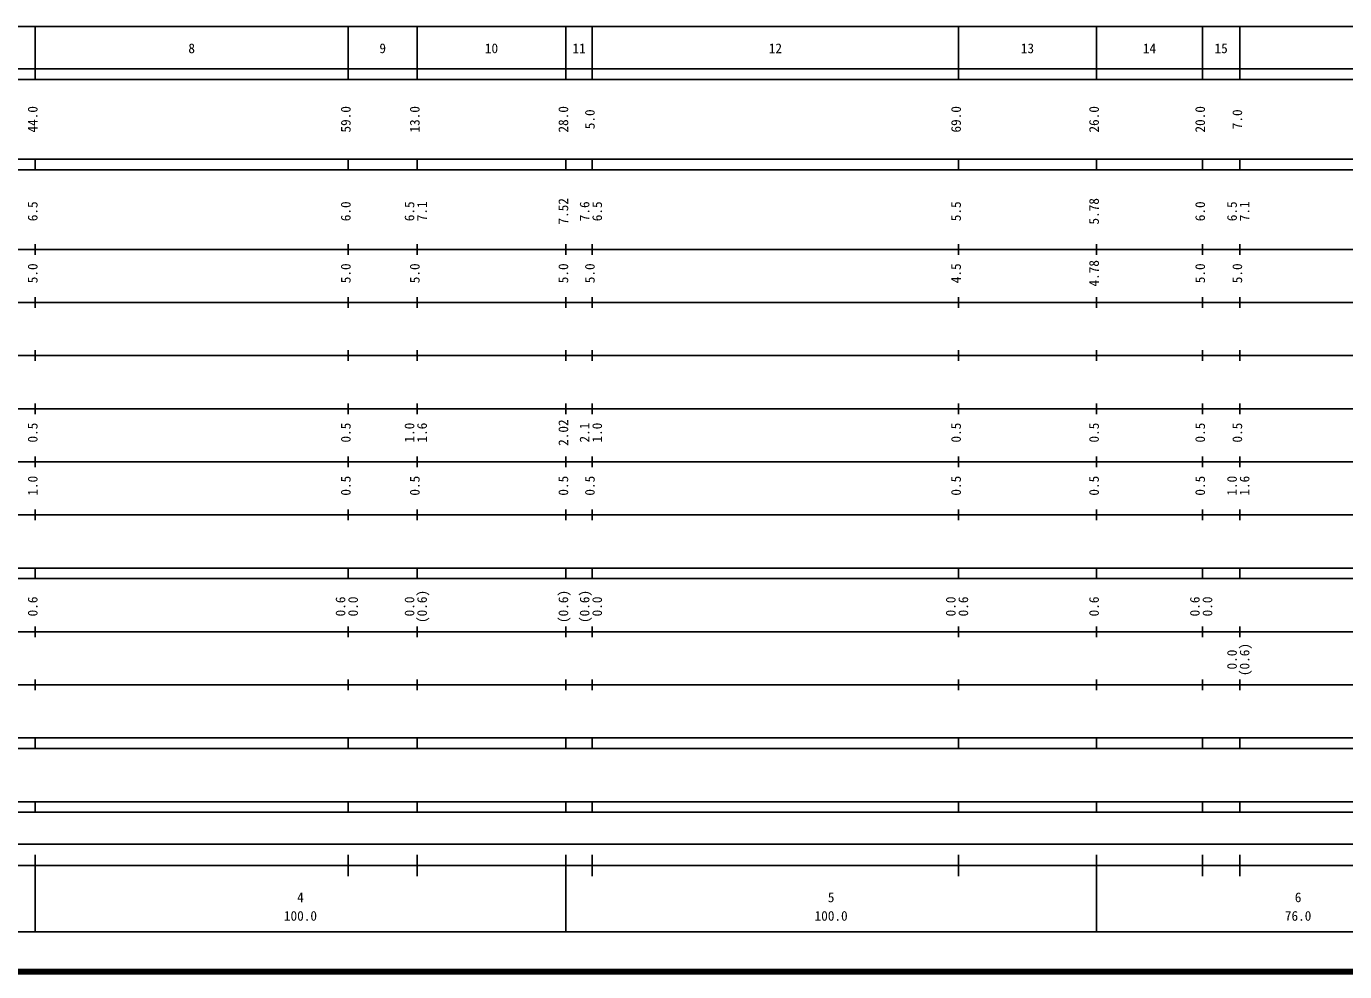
# Model space of a CAD drawing. Units: millimetres on the paper, enlarged 1000 times. Extents: x 40000 to 680000, y 20000 to 380000.
# Drawn here: x 266348 to 514769, y 20000 to 198000 of the extents above; entities that cross this region are included whole.
import ezdxf
from ezdxf.enums import TextEntityAlignment as Align

# ---------------------------------------------------------------- set-up
doc = ezdxf.new("R2010")
doc.units = ezdxf.units.MM
doc.header["$LTSCALE"] = 1000
doc.layers.add('M-TTL', color=2, linetype='Continuous', lineweight=140)
doc.layers.add('M-TTL-BAND', color=7, linetype='Continuous', lineweight=25)
doc.styles.add('ＭＳ ゴシック', font='')
doc.styles.get('ＭＳ ゴシック').set_extended_font_data('MS Gothic')

msp = doc.modelspace()

# ---------------------------------------------------------------- linework, layer by layer
at = {"layer": 'M-TTL'}
msp.add_line((40000, 20000), (680000, 20000), dxfattribs=at)
at = {"layer": 'M-TTL-BAND'}
for p, q in [((68000, 198000), (579000, 198000)), ((268000, 188000), (268000, 198000)), ((327000, 188000), (327000, 198000)), ((340000, 188000), (340000, 198000)), ((368000, 188000), (368000, 198000)), ((373000, 188000), (373000, 198000)), ((442000, 188000), (442000, 198000)), ((468000, 188000), (468000, 198000)), ((488000, 188000), (488000, 198000)), ((495000, 188000), (495000, 198000)), ((40000, 190000), (579000, 190000)), ((40000, 188000), (579000, 188000)), ((40000, 173000), (579000, 173000)), ((268000, 171000), (268000, 173000)), ((327000, 171000), (327000, 173000)), ((340000, 171000), (340000, 173000)), ((368000, 171000), (368000, 173000)), ((373000, 171000), (373000, 173000)), ((442000, 171000), (442000, 173000)), ((468000, 171000), (468000, 173000)), ((488000, 171000), (488000, 173000)), ((495000, 171000), (495000, 173000)), ((40000, 171000), (579000, 171000)), ((268000, 155000), (268000, 157000)), ((327000, 155000), (327000, 157000)), ((340000, 155000), (340000, 157000)), ((368000, 155000), (368000, 157000)), ((373000, 155000), (373000, 157000)), ((442000, 155000), (442000, 157000)), ((468000, 155000), (468000, 157000)), ((488000, 155000), (488000, 157000)), ((495000, 155000), (495000, 157000)), ((40000, 156000), (579000, 156000)), ((268000, 145000), (268000, 147000)), ((327000, 145000), (327000, 147000)), ((340000, 145000), (340000, 147000)), ((368000, 145000), (368000, 147000)), ((373000, 145000), (373000, 147000)), ((442000, 145000), (442000, 147000)), ((468000, 145000), (468000, 147000)), ((488000, 145000), (488000, 147000)), ((495000, 145000), (495000, 147000)), ((46000, 146000), (579000, 146000)), ((268000, 135000), (268000, 137000)), ((327000, 135000), (327000, 137000)), ((340000, 135000), (340000, 137000)), ((368000, 135000), (368000, 137000)), ((373000, 135000), (373000, 137000)), ((442000, 135000), (442000, 137000)), ((468000, 135000), (468000, 137000)), ((488000, 135000), (488000, 137000)), ((495000, 135000), (495000, 137000)), ((52000, 136000), (579000, 136000)), ((268000, 125000), (268000, 127000)), ((327000, 125000), (327000, 127000)), ((340000, 125000), (340000, 127000)), ((368000, 125000), (368000, 127000)), ((373000, 125000), (373000, 127000)), ((442000, 125000), (442000, 127000)), ((468000, 125000), (468000, 127000)), ((488000, 125000), (488000, 127000)), ((495000, 125000), (495000, 127000)), ((46000, 126000), (579000, 126000)), ((268000, 115000), (268000, 117000)), ((327000, 115000), (327000, 117000)), ((340000, 115000), (340000, 117000)), ((368000, 115000), (368000, 117000)), ((373000, 115000), (373000, 117000)), ((442000, 115000), (442000, 117000)), ((468000, 115000), (468000, 117000)), ((488000, 115000), (488000, 117000)), ((495000, 115000), (495000, 117000)), ((52000, 116000), (579000, 116000)), ((268000, 105000), (268000, 107000)), ((327000, 105000), (327000, 107000)), ((340000, 105000), (340000, 107000)), ((368000, 105000), (368000, 107000)), ((373000, 105000), (373000, 107000)), ((442000, 105000), (442000, 107000)), ((468000, 105000), (468000, 107000)), ((488000, 105000), (488000, 107000)), ((495000, 105000), (495000, 107000)), ((46000, 106000), (579000, 106000)), ((40000, 96000), (579000, 96000)), ((268000, 94000), (268000, 96000)), ((327000, 94000), (327000, 96000)), ((340000, 94000), (340000, 96000)), ((368000, 94000), (368000, 96000)), ((373000, 94000), (373000, 96000)), ((442000, 94000), (442000, 96000)), ((468000, 94000), (468000, 96000)), ((488000, 94000), (488000, 96000)), ((495000, 94000), (495000, 96000)), ((40000, 94000), (579000, 94000)), ((268000, 83000), (268000, 85000)), ((327000, 83000), (327000, 85000)), ((340000, 83000), (340000, 85000)), ((368000, 83000), (368000, 85000)), ((373000, 83000), (373000, 85000)), ((442000, 83000), (442000, 85000)), ((468000, 83000), (468000, 85000)), ((488000, 83000), (488000, 85000)), ((495000, 83000), (495000, 85000)), ((49000, 84000), (579000, 84000)), ((268000, 73000), (268000, 75000)), ((327000, 73000), (327000, 75000)), ((340000, 73000), (340000, 75000)), ((368000, 73000), (368000, 75000)), ((373000, 73000), (373000, 75000)), ((442000, 73000), (442000, 75000)), ((468000, 73000), (468000, 75000)), ((488000, 73000), (488000, 75000)), ((495000, 73000), (495000, 75000)), ((40000, 74000), (579000, 74000)), ((40000, 64000), (579000, 64000)), ((268000, 62000), (268000, 64000)), ((327000, 62000), (327000, 64000)), ((340000, 62000), (340000, 64000)), ((368000, 62000), (368000, 64000)), ((373000, 62000), (373000, 64000)), ((442000, 62000), (442000, 64000)), ((468000, 62000), (468000, 64000)), ((488000, 62000), (488000, 64000)), ((495000, 62000), (495000, 64000)), ((40000, 62000), (579000, 62000)), ((40000, 52000), (579000, 52000)), ((40000, 50000), (579000, 50000)), ((268000, 50000), (268000, 52000)), ((327000, 50000), (327000, 52000)), ((340000, 50000), (340000, 52000)), ((368000, 50000), (368000, 52000)), ((373000, 50000), (373000, 52000)), ((442000, 50000), (442000, 52000)), ((468000, 50000), (468000, 52000)), ((488000, 50000), (488000, 52000)), ((495000, 50000), (495000, 52000)), ((155500, 44000), (536500, 44000)), ((40000, 40000), (579000, 40000)), ((268000, 27500), (268000, 42000)), ((327000, 38000), (327000, 42000)), ((340000, 38000), (340000, 42000)), ((368000, 27500), (368000, 42000)), ((373000, 38000), (373000, 42000)), ((442000, 38000), (442000, 42000)), ((468000, 27500), (468000, 42000)), ((488000, 38000), (488000, 42000)), ((495000, 38000), (495000, 42000)), ((68000, 27500), (579000, 27500))]:
    msp.add_line(p, q, dxfattribs=at)

# ---------------------------------------------------------------- texts
at = {"layer": 'M-TTL-BAND', "style": 'ＭＳ ゴシック'}
for s, p in [('8', (297500, 192405)), ('9', (333500, 192405)), ('10', (354000, 192405)), ('11', (370500, 192405)), ('12', (407500, 192405)), ('13', (455000, 192405)), ('14', (478000, 192405)), ('15', (491500, 192405)), ('4', (318000, 32523)), ('5', (418000, 32523)), ('6', (506000, 32523)), ('100.0', (318000, 29033)), ('100.0', (418000, 29033)), ('76.0', (506000, 29033))]:
    msp.add_text(s, height=1833, dxfattribs=at).set_placement(p, align=Align.BOTTOM_CENTER)
for s, p in [('44.0', (269000, 180500)), ('59.0', (328000, 180500)), ('13.0', (341000, 180500)), ('28.0', (369000, 180500)), ('5.0', (374000, 180500)), ('69.0', (443000, 180500)), ('26.0', (469000, 180500)), ('20.0', (489000, 180500)), ('7.0', (496000, 180500)), ('6.5', (269000, 163174)), ('6.0', (328000, 163174)), ('6.5', (340000, 163174)), ('7.1', (342370, 163174)), ('7.52', (369000, 163174)), ('7.6', (373000, 163174)), ('6.5', (375370, 163174)), ('5.5', (443000, 163174)), ('5.78', (469000, 163174)), ('6.0', (489000, 163174)), ('6.5', (495000, 163174)), ('7.1', (497370, 163174)), ('5.0', (269000, 151500)), ('5.0', (328000, 151500)), ('5.0', (341000, 151500)), ('5.0', (369000, 151500)), ('5.0', (374000, 151500)), ('4.5', (443000, 151500)), ('4.78', (469000, 151500)), ('5.0', (489000, 151500)), ('5.0', (496000, 151500)), ('0.5', (269000, 121500)), ('0.5', (328000, 121500)), ('1.0', (340000, 121500)), ('1.6', (342370, 121500)), ('2.02', (369000, 121500)), ('2.1', (373000, 121500)), ('1.0', (375370, 121500)), ('0.5', (443000, 121500)), ('0.5', (469000, 121500)), ('0.5', (489000, 121500)), ('0.5', (496000, 121500)), ('1.0', (269000, 111500)), ('0.5', (328000, 111500)), ('0.5', (341000, 111500)), ('0.5', (369000, 111500)), ('0.5', (374000, 111500)), ('0.5', (443000, 111500)), ('0.5', (469000, 111500)), ('0.5', (489000, 111500)), ('1.0', (495000, 111500)), ('1.6', (497370, 111500)), ('0.6', (269000, 88764)), ('0.6', (327000, 88764)), ('0.0', (329370, 88764)), ('0.0', (340000, 88764)), ('(0.6)', (342370, 88764)), ('(0.6)', (369000, 88764)), ('(0.6)', (373000, 88764)), ('0.0', (375370, 88764)), ('0.0', (442000, 88764)), ('0.6', (444370, 88764)), ('0.6', (469000, 88764)), ('0.6', (488000, 88764)), ('0.0', (490370, 88764)), ('0.0', (495000, 78764)), ('(0.6)', (497370, 78764))]:
    msp.add_text(s, height=1833, rotation=90, dxfattribs=at).set_placement(p, align=Align.BOTTOM_CENTER)

doc.saveas('drawing.dxf')
